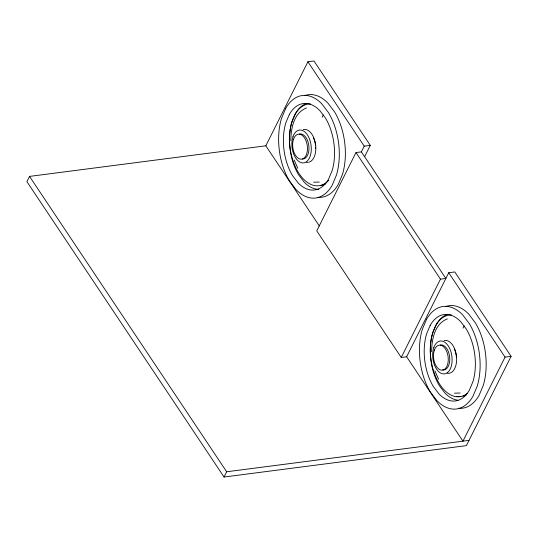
<?xml version="1.0" encoding="UTF-8"?>
<svg xmlns="http://www.w3.org/2000/svg" width="538" height="538" viewBox="0 0 538 538"><rect width="100%" height="100%" fill="white"/><g stroke="black" fill="none" stroke-linecap="round" stroke-linejoin="round"><path stroke-width="0.81" d="M290.816 140.721C290.937 128.555 293.694 112.839 306.526 107.943M431.624 351.697C431.745 339.532 434.509 323.815 447.334 318.92M29.529 176.403L26.9 181.656L224.037 477.018L466.392 445.632L511.1 356.344L454.778 271.952L448.719 272.739L406.634 356.775L401.247 357.467L316.754 230.883L355.974 152.57L361.368 151.871L364.226 146.154L370.285 145.368L313.963 60.982L307.904 61.762L265.826 145.798L29.529 176.403L226.666 471.765L224.037 477.018M364.65 156.625L370.285 145.368M401.247 357.467L440.461 279.155L445.854 278.462L361.368 151.871M511.1 356.344L505.041 357.131L462.962 441.16L406.634 356.775M322.235 117.129L323.365 114.903M463.043 328.106L464.18 325.88M226.666 471.765L469.022 440.38M313.614 182.214L319.31 182.052M454.428 393.184L460.125 393.022M307.904 61.762L364.226 146.154M448.719 272.739L505.041 357.131M355.974 152.57L440.461 279.155M265.826 145.798L319.357 226M434.939 370.877L438.591 379.263M294.125 159.9L297.783 168.286M458.046 400.211A43.578 25.172 82.6 0 1 445.007 393.13L439.378 385.726A43.578 25.172 82.6 0 1 432.66 333.089L436.251 324.542A43.578 25.172 82.6 0 1 447.105 314.495M445.484 306.599A51.688 29.859 82.6 0 1 468.685 314.037L475.363 322.827A51.688 29.859 82.6 0 1 483.332 385.248L479.069 395.39A51.688 29.859 82.6 0 1 458.463 408.261M304.669 95.623A51.688 29.859 82.6 0 1 327.871 103.061L334.549 111.85A51.688 29.859 82.6 0 1 342.518 174.272L338.261 184.413A51.688 29.859 82.6 0 1 317.649 197.285M318.893 189.315A43.578 25.172 82.6 0 1 304.199 182.153L298.563 174.749A43.578 25.172 82.6 0 1 291.845 122.119L295.436 113.565A43.578 25.172 82.6 0 1 306.29 103.518M326.425 182.456A41.164 23.78 82.6 0 1 290.923 152.886A41.164 23.78 82.6 0 1 310.567 103.962M328.718 180.311A41.164 23.78 82.6 0 1 327.01 181.972M313.452 137.99A13.584 7.848 82.6 0 1 315.463 145.105M315.598 147.224A13.584 7.848 82.6 0 1 315.584 148.616M308.106 162.321A16.564 9.57 82.6 0 1 306.418 162.247M303.298 129.584A16.564 9.57 82.6 0 1 315.423 143.458A16.564 9.57 82.6 0 1 308.926 162.173M299.424 134.056A12.616 7.29 82.6 0 1 308.819 145.711A12.616 7.29 82.6 0 1 302.443 159.006M325.867 183.673A41.164 23.78 82.6 0 1 320.668 185.502M467.24 393.433A41.164 23.78 82.6 0 1 431.732 363.863A41.164 23.78 82.6 0 1 451.375 314.938M454.267 348.967A13.584 7.848 82.6 0 1 455.215 351.28M455.43 351.933A13.584 7.848 82.6 0 1 456.385 357.501M444.112 340.561A16.564 9.57 82.6 0 1 456.52 356.58A16.564 9.57 82.6 0 1 447.233 373.217M440.239 345.033A12.616 7.29 82.6 0 1 449.687 357.232A12.616 7.29 82.6 0 1 442.613 369.909M460.703 396.567A41.164 23.78 82.6 0 1 456.775 396.345M466.681 394.65A41.164 23.78 82.6 0 1 463.003 396.17M285.739 108.32L281.475 118.461A51.688 29.859 82.6 0 0 289.444 180.889L296.122 189.672A51.688 29.859 82.6 0 0 332.202 185.2L336.458 175.058A51.688 29.859 82.6 0 0 328.489 112.637L321.811 103.847A51.688 29.859 82.6 0 0 285.739 108.32M289.377 114.352L285.786 122.899A43.578 25.172 82.6 0 0 292.504 175.536L298.139 182.94A43.578 25.172 82.6 0 0 328.557 179.167L332.148 170.62A43.578 25.172 82.6 0 0 325.429 117.99L319.801 110.579A43.578 25.172 82.6 0 0 289.377 114.352M426.547 319.296L422.29 329.438A51.688 29.859 82.6 0 0 430.259 391.866L436.937 400.649A51.688 29.859 82.6 0 0 473.01 396.176L477.273 386.035A51.688 29.859 82.6 0 0 469.304 323.607L462.626 314.824A51.688 29.859 82.6 0 0 426.547 319.296M430.192 325.329L426.6 333.876A43.578 25.172 82.6 0 0 433.319 386.506L438.947 393.917A43.578 25.172 82.6 0 0 469.365 390.144L472.963 381.597A43.578 25.172 82.6 0 0 466.244 328.96L460.609 321.556A43.578 25.172 82.6 0 0 430.192 325.329M292.995 136.659A16.564 9.57 82.6 0 0 301.879 162.832A16.564 9.57 82.6 0 0 309.834 139.914A16.564 9.57 82.6 0 0 292.995 136.659M293.526 139.194A12.616 7.29 82.6 0 0 300.285 159.127A12.616 7.29 82.6 0 0 306.351 141.669A12.616 7.29 82.6 0 0 293.526 139.194M433.81 347.629A16.564 9.57 82.6 0 0 442.687 373.809A16.564 9.57 82.6 0 0 450.649 350.89A16.564 9.57 82.6 0 0 433.81 347.629M434.341 350.164A12.616 7.29 82.6 0 0 441.099 370.104A12.616 7.29 82.6 0 0 447.159 352.646A12.616 7.29 82.6 0 0 434.341 350.164"/></g></svg>
